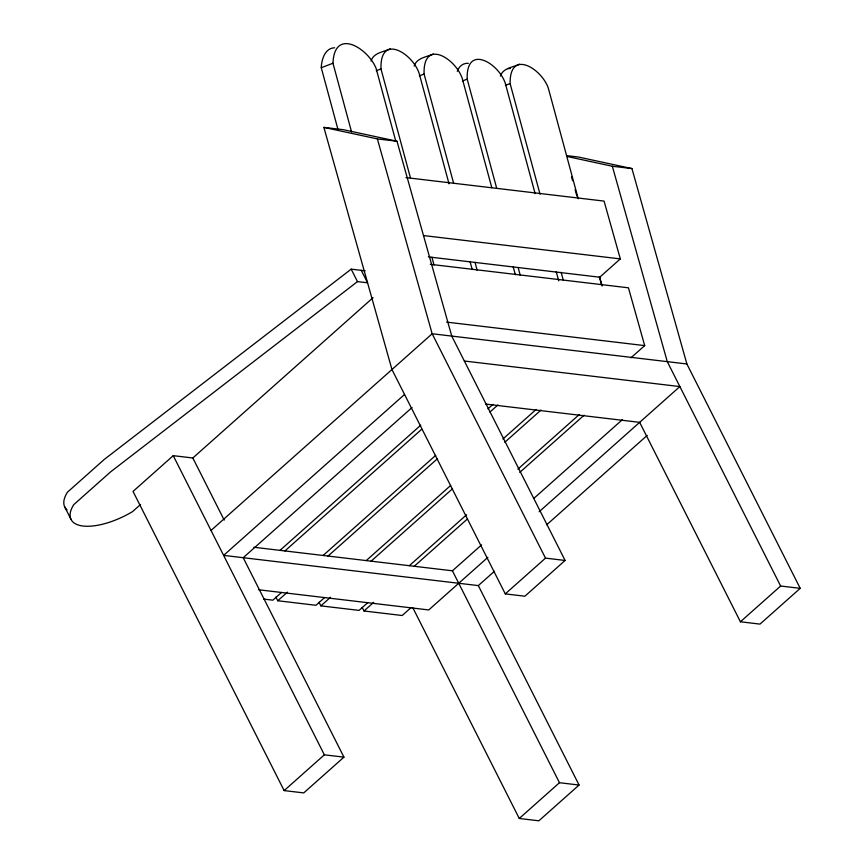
<?xml version="1.0" encoding="UTF-8"?>
<svg xmlns="http://www.w3.org/2000/svg" width="864" height="864" viewBox="0 0 864 864"><rect width="100%" height="100%" fill="white"/><g stroke="black" fill="none" stroke-linecap="round" stroke-linejoin="round"><path stroke-width="1.3" d="M410.486 178.027L380.981 68.926C379.836 32.832 412.538 53.233 419.18 73.451L449.042 183.848M453.589 183.136L424.084 74.034C422.939 37.94 455.652 58.342 462.283 78.57L491.8 187.672M496.692 188.244L467.186 79.142C465.998 43.654 498.269 62.824 505.202 82.976L535.129 193.633M540.032 194.216L510.106 83.56C509.609 48.546 541.555 68.569 548.305 88.096L578.243 198.763M337.781 128.768L321.268 67.727C321.538 59.627 324.875 48.038 334.638 47.779M351.551 131.922L332.975 63.223C334.346 27.032 368.129 48.341 376.078 68.342L395.744 141.07M457.294 71.334C458.752 66.582 463.212 62.78 468.353 63.31M371.088 61.02C373.507 52.672 383.519 52.034 390.161 48.827M414.191 66.139C416.61 57.78 426.622 57.143 433.264 53.946M500.418 76.043C503.042 67.889 512.957 67.403 519.512 64.152M373.075 297.67L192.834 457.985L173.243 455.663L133.034 491.422L284.148 790.592L303.739 792.914L343.948 757.145L243.205 557.712L412.085 407.506M140.562 504.479L132.527 511.628A49.993 20.974 -26.8 0 1 83.03 526.025A49.993 20.974 -26.8 0 1 73.742 504.662L110.549 471.917L357.48 281.61L367.578 282.809L361.282 270.346M211.021 530.453L432.162 333.763L686.88 363.971L800.215 588.341L760.007 624.11L740.416 621.778L639.662 422.345L485.719 404.082M404.546 394.448L223.614 555.379L478.321 585.598L494.413 571.288M280.012 550.357L420.746 425.185M284.915 550.94L421.621 429.343M428.371 256.889L599.724 277.214L620.32 258.898L604.066 201.096L405.94 177.595M281.556 592.445L272.862 600.167L263.639 599.076M323.125 555.466L435.704 455.339M487.976 408.845L492.998 404.374M275.94 597.154L277.754 600.75L287.42 592.164M328.018 556.049L437.584 458.6M489.856 412.106L497.902 404.957M324.659 597.553L315.965 605.286L277.754 600.75M366.228 560.585L450.662 485.482M502.934 438.988L536.101 409.482M319.043 602.273L320.868 605.869L330.523 597.272M371.12 561.168L452.542 488.743M504.814 442.249L541.004 410.065M630.958 357.826L644.695 345.611L628.441 287.809L430.315 264.308M367.762 602.672L359.068 610.394L320.868 605.869M409.331 565.693L466.625 514.728M517.892 469.141L579.204 414.601M362.156 607.381L363.971 610.978L373.626 602.392M414.234 566.276L467.5 518.886M519.772 472.403L584.107 415.184M411.221 607.468L402.181 615.514L363.971 610.978M253.886 547.258L452.434 570.812L481.583 544.882M533.855 498.388L622.318 419.71M487.879 557.345L428.749 609.941L258.736 589.777M539.147 511.747L679.871 386.575L464.346 361.012M546.674 524.804L647.201 435.391M284.148 790.592L324.356 754.823L343.948 757.145M505.289 593.892L545.497 558.133L565.099 560.455L451.753 336.085L396.986 141.242L343.472 129.708L323.881 127.386L391.954 369.522L505.289 593.892L524.891 596.214L565.099 560.455M412.841 607.77L519.264 818.478L559.472 782.708L579.074 785.041L478.321 585.598M740.416 621.778L780.624 586.019L800.215 588.341M579.074 785.041L538.866 820.8L519.264 818.478M365.202 270.81L351.184 269.147L104.252 459.454L67.446 492.199A49.993 20.974 -26.8 0 0 67.046 509.911M321.268 67.727L332.975 63.223M376.294 70.718L380.981 68.926M419.396 75.838L424.084 74.034M462.499 80.946L467.186 79.142M505.418 85.352L510.106 83.56M507.805 68.645L510.322 68.504M566.687 155.639L578.437 157.032L631.94 168.566L686.88 363.971M566.989 156.47L612.349 166.244L631.94 168.566M323.881 127.386L377.384 138.92L396.986 141.242M423.533 235.559L620.32 258.898M446.569 322.11L644.695 345.611M780.624 586.019L667.278 361.649L612.349 166.244M545.497 558.133L432.162 333.763L377.384 138.92M351.184 269.147L357.48 281.61M452.434 570.812L559.472 782.708M192.834 457.985L224.208 520.106M173.243 455.663L324.356 754.823M64.562 506.585L70.859 519.048M571.504 176.828L572.584 180.706M575.132 189.734L576.936 196.182M599.724 277.214L602.197 286.016M599.324 276.728L601.43 284.504M561.157 272.322L563.263 280.13M556.254 271.739L558.716 280.854M518.119 267.473L520.225 275.27M513.227 266.9L515.333 274.687M475.016 262.364L477.122 270.162M470.113 261.781L472.23 269.579M431.914 257.256L434.02 265.043"/></g></svg>
